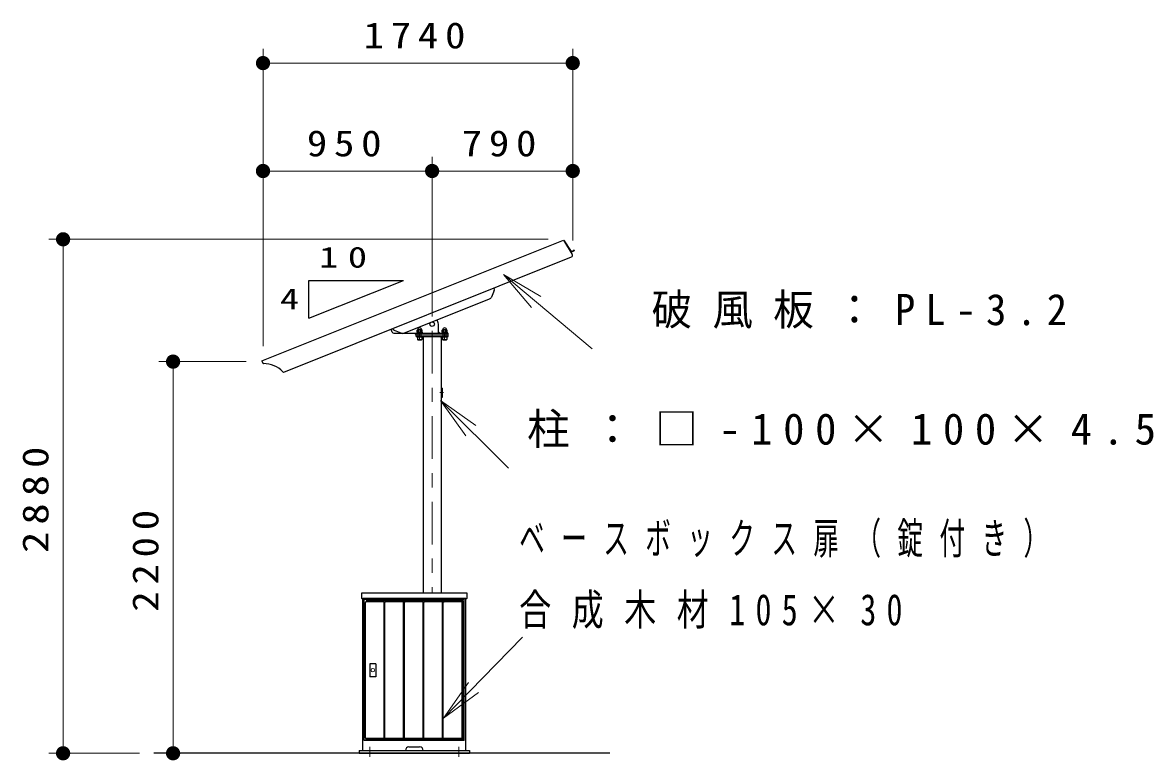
# Model space of a CAD drawing. Units: millimetres on the paper, scale 1:80. Extents: x -385 to 0, y 0 to 267.
# Drawn here: x -268.9 to -189.5, y 120.2 to 172 of the extents above; entities that cross this region are included whole.
import ezdxf
from ezdxf.enums import TextEntityAlignment as Align

# ---------------------------------------------------------------- set-up
doc = ezdxf.new("R2010")
doc.units = ezdxf.units.MM
doc.linetypes.add('USER1', pattern=[4.5, 2.5, -2])
doc.linetypes.add('USER2', pattern=[6, 3, -1, 1, -1])
doc.layers.add('1_80', color=7, linetype='Continuous', lineweight=25)
doc.styles.add('ＭＳ ゴシック', font='')
doc.styles.get('ＭＳ ゴシック').set_extended_font_data('MS Gothic')

# ---------------------------------------------------------------- blocks, each defined once
blk = doc.blocks.new('filled_dot')
at = {"color": 0, "linetype": 'Continuous', "lineweight": -2, "const_width": 1.25}
blk.add_lwpolyline([(-0.625, 0, 1), (0.625, 0, 1)], format="xyb", close=True, dxfattribs=at)
blk = doc.blocks.new('open_arrow')
at = {"color": 0, "linetype": 'Continuous', "lineweight": -2}
blk.add_lwpolyline([(7.5, 1.25), (0, 0), (7.5, -1.25)], dxfattribs=at)

msp = doc.modelspace()

# ---------------------------------------------------------------- linework, layer by layer
at = {"layer": '1_80', "lineweight": 13}
for p, q in [((-251.992, 149.266), (-251.992, 170.142)), ((-230.242, 156.676), (-230.242, 170.142)), ((-251.992, 169.142), (-230.242, 169.142)), ((-240.117, 151.345), (-240.117, 162.564)), ((-251.992, 161.564), (-240.117, 161.564)), ((-240.117, 161.564), (-230.242, 161.564)), ((-231.956, 156.768), (-267.032, 156.768)), ((-266.032, 120.681), (-266.032, 156.768)), ((-235.106, 154.298), (-228.886, 149.066)), ((-253.183, 148.181), (-259.308, 148.181)), ((-258.308, 120.681), (-258.308, 148.181)), ((-239.525, 145.453), (-234.76, 140.687)), ((-239.307, 123.152), (-233.778, 128.835)), ((-260.668, 120.681), (-267.032, 120.681))]:
    msp.add_line(p, q, dxfattribs=at)
at = {"layer": '1_80', "color": 4}
for p, q in [((-252.074, 148.246), (-230.899, 156.716)), ((-250.529, 147.45), (-230.331, 155.529)), ((-241.242, 149.943), (-241.242, 150.056)), ((-241.242, 150.056), (-238.992, 150.056)), ((-241.242, 149.943), (-238.992, 149.943)), ((-240.742, 149.831), (-240.855, 149.943)), ((-240.742, 149.943), (-240.742, 131.931)), ((-239.492, 149.943), (-239.492, 131.931)), ((-239.492, 149.831), (-239.38, 149.943)), ((-238.992, 149.943), (-238.992, 150.056)), ((-252.074, 148.246), (-252.008, 148.08)), ((-239.492, 146.313), (-239.38, 146.313)), ((-239.38, 145.688), (-239.38, 146.313)), ((-239.492, 145.688), (-239.38, 145.688)), ((-244.992, 120.899), (-244.992, 131.556)), ((-237.742, 131.556), (-244.992, 131.556)), ((-244.88, 121.568), (-244.88, 131.556)), ((-237.855, 131.481), (-244.88, 131.481)), ((-237.855, 121.568), (-237.855, 131.556)), ((-237.742, 120.881), (-237.742, 131.556)), ((-244.498, 126.968), (-244.498, 126.056)), ((-244.061, 126.968), (-244.498, 126.968)), ((-244.061, 126.968), (-244.061, 126.056)), ((-244.061, 126.056), (-244.498, 126.056)), ((-237.855, 121.568), (-244.88, 121.568)), ((-245.242, 120.881), (-237.492, 120.881)), ((-245.242, 120.881), (-245.242, 120.681)), ((-241.742, 121.131), (-240.992, 121.131)), ((-237.492, 120.881), (-237.492, 120.681)), ((-245.242, 120.681), (-237.492, 120.681)), ((-245.242, 120.681), (-237.492, 120.681))]:
    msp.add_line(p, q, dxfattribs=at)
at = {"layer": '1_80', "color": 131}
for p, q in [((-230.899, 156.716), (-230.272, 155.712)), ((-241.18, 150.168), (-241.18, 150.193)), ((-240.805, 150.193), (-241.18, 150.193)), ((-240.805, 150.168), (-241.18, 150.168)), ((-240.817, 150.243), (-241.167, 150.243)), ((-241.167, 150.243), (-241.167, 150.193)), ((-240.817, 150.193), (-241.167, 150.193)), ((-241.165, 150.389), (-241.136, 150.406)), ((-241.165, 150.243), (-241.165, 150.389)), ((-241.165, 150.243), (-240.819, 150.243)), ((-240.848, 150.406), (-241.136, 150.406)), ((-241.092, 149.918), (-241.092, 150.418)), ((-241.092, 150.418), (-240.892, 150.418)), ((-241.079, 150.243), (-241.079, 150.389)), ((-241.006, 150.243), (-240.992, 150.193)), ((-240.992, 150.243), (-240.979, 150.193)), ((-240.906, 150.243), (-240.906, 150.389)), ((-240.892, 149.918), (-240.892, 150.418)), ((-240.819, 150.389), (-240.848, 150.406)), ((-240.819, 150.243), (-240.819, 150.389)), ((-240.817, 150.243), (-240.817, 150.193)), ((-240.805, 150.193), (-240.805, 150.168)), ((-239.43, 150.168), (-239.43, 150.193)), ((-239.055, 150.193), (-239.43, 150.193)), ((-239.055, 150.168), (-239.43, 150.168)), ((-239.067, 150.243), (-239.417, 150.243)), ((-239.417, 150.243), (-239.417, 150.193)), ((-239.067, 150.193), (-239.417, 150.193)), ((-239.415, 150.389), (-239.386, 150.406)), ((-239.415, 150.243), (-239.415, 150.389)), ((-239.415, 150.243), (-239.069, 150.243)), ((-239.098, 150.406), (-239.386, 150.406)), ((-239.342, 149.918), (-239.342, 150.418)), ((-239.342, 150.418), (-239.142, 150.418)), ((-239.329, 150.243), (-239.329, 150.389)), ((-239.256, 150.243), (-239.242, 150.193)), ((-239.242, 150.243), (-239.229, 150.193)), ((-239.156, 150.243), (-239.156, 150.389)), ((-239.142, 149.918), (-239.142, 150.418)), ((-239.069, 150.389), (-239.098, 150.406)), ((-239.069, 150.243), (-239.069, 150.389)), ((-239.067, 150.243), (-239.067, 150.193)), ((-239.055, 150.193), (-239.055, 150.168)), ((-241.18, 149.918), (-241.18, 149.943)), ((-241.18, 149.943), (-240.805, 149.943)), ((-241.18, 149.918), (-240.805, 149.918)), ((-241.142, 149.918), (-240.842, 149.918)), ((-241.142, 149.918), (-241.142, 149.731)), ((-241.142, 149.731), (-240.842, 149.731)), ((-241.142, 149.731), (-241.121, 149.718)), ((-241.121, 149.718), (-240.864, 149.718)), ((-240.842, 149.731), (-240.864, 149.718)), ((-240.842, 149.918), (-240.842, 149.731)), ((-240.805, 149.943), (-240.805, 149.918)), ((-239.43, 149.918), (-239.43, 149.943)), ((-239.43, 149.943), (-239.055, 149.943)), ((-239.43, 149.918), (-239.055, 149.918)), ((-239.392, 149.918), (-239.092, 149.918)), ((-239.392, 149.918), (-239.392, 149.731)), ((-239.392, 149.731), (-239.092, 149.731)), ((-239.392, 149.731), (-239.371, 149.718)), ((-239.371, 149.718), (-239.114, 149.718)), ((-239.092, 149.731), (-239.114, 149.718)), ((-239.092, 149.918), (-239.092, 149.731)), ((-239.055, 149.943), (-239.055, 149.918))]:
    msp.add_line(p, q, dxfattribs=at)
at = {"layer": '1_80', "color": 2}
for p, q in [((-230.836, 156.661), (-230.362, 155.904)), ((-230.362, 155.904), (-230.16, 155.978)), ((-230.351, 155.888), (-230.136, 155.967)), ((-230.173, 156.013), (-230.155, 156.02)), ((-230.173, 156.013), (-230.16, 155.978)), ((-230.155, 156.02), (-230.136, 155.967)), ((-242.104, 150.174), (-236.087, 152.581)), ((-235.753, 153.174), (-235.95, 152.714)), ((-242.295, 150.176), (-242.755, 150.373))]:
    msp.add_line(p, q, dxfattribs=at)
at = {"layer": '1_80'}
for p, q in [((-248.773, 153.883), (-242.136, 153.883)), ((-248.773, 151.228), (-242.136, 153.883)), ((-248.773, 151.228), (-248.773, 153.883)), ((-242.918, 150.247), (-243.002, 150.458)), ((-242.802, 150.168), (-238.992, 150.168)), ((-241.242, 150.056), (-241.355, 150.168)), ((-241.242, 150.056), (-241.242, 150.168)), ((-239.68, 150.168), (-239.68, 150.818)), ((-239.68, 150.281), (-239.567, 150.168)), ((-238.992, 150.056), (-238.992, 150.168)), ((-241.242, 150.056), (-238.992, 150.056)), ((-227.641, 120.681), (-259.668, 120.681))]:
    msp.add_line(p, q, dxfattribs=at)
at = {"layer": '1_80', "color": 4, "linetype": 'USER2', "lineweight": 13}
for p, q in [((-240.992, 149.759), (-240.992, 150.163)), ((-240.117, 150.345), (-240.117, 131.931)), ((-239.242, 149.759), (-239.242, 150.163)), ((-239.582, 146.001), (-239.321, 146.001))]:
    msp.add_line(p, q, dxfattribs=at)
at = {"layer": '1_80', "color": 4, "linetype": 'USER1', "lineweight": 13}
for p, q in [((-241.117, 149.943), (-241.117, 150.056)), ((-240.173, 150.056), (-240.286, 150.056)), ((-239.367, 149.943), (-239.367, 150.056)), ((-239.492, 146.157), (-239.38, 146.157)), ((-239.492, 145.845), (-239.38, 145.845))]:
    msp.add_line(p, q, dxfattribs=at)
at = {"layer": '1_80', "color": 20}
for p, q in [((-245.086, 131.893), (-245.086, 131.593)), ((-237.686, 131.931), (-245.048, 131.931)), ((-237.648, 131.593), (-237.648, 131.893)), ((-245.048, 131.556), (-237.686, 131.556))]:
    msp.add_line(p, q, dxfattribs=at)
at = {"layer": '1_80', "color": 40}
for p, q in [((-244.805, 121.756), (-244.805, 131.268)), ((-243.53, 131.306), (-244.767, 131.306)), ((-237.955, 131.393), (-244.742, 131.393)), ((-244.742, 131.393), (-244.742, 131.337)), ((-237.955, 131.364), (-244.742, 131.364)), ((-243.492, 121.756), (-243.492, 131.268)), ((-243.436, 121.756), (-243.436, 131.268)), ((-242.161, 131.306), (-243.398, 131.306)), ((-242.123, 121.756), (-242.123, 131.268)), ((-242.067, 121.756), (-242.067, 131.268)), ((-240.792, 131.306), (-242.03, 131.306)), ((-240.755, 121.756), (-240.755, 131.268)), ((-240.698, 121.756), (-240.698, 131.268)), ((-239.423, 131.306), (-240.661, 131.306)), ((-239.386, 121.756), (-239.386, 131.268)), ((-239.33, 121.756), (-239.33, 131.268)), ((-238.055, 131.306), (-239.292, 131.306)), ((-238.017, 121.756), (-238.017, 131.268)), ((-237.983, 121.659), (-237.983, 131.364)), ((-237.955, 121.631), (-237.955, 131.393)), ((-243.53, 121.718), (-244.767, 121.718)), ((-244.742, 121.631), (-244.742, 121.681)), ((-237.955, 121.659), (-244.742, 121.659)), ((-237.955, 121.631), (-244.742, 121.631)), ((-242.161, 121.718), (-243.398, 121.718)), ((-240.792, 121.718), (-242.03, 121.718)), ((-239.423, 121.718), (-240.661, 121.718)), ((-238.055, 121.718), (-239.292, 121.718))]:
    msp.add_line(p, q, dxfattribs=at)
at = {"layer": '1_80', "color": 2, "linetype": 'USER2', "lineweight": 13}
for p, q in [((-244.492, 121.131), (-244.492, 120.431)), ((-244.492, 121.131), (-244.492, 120.431)), ((-238.242, 121.131), (-238.242, 120.431)), ((-238.242, 121.131), (-238.242, 120.431))]:
    msp.add_line(p, q, dxfattribs=at)
at = {"layer": '1_80'}
msp.add_circle((-240.117, 150.812), 0.156, dxfattribs=at)
at = {"layer": '1_80', "color": 4, "lineweight": 13}
msp.add_circle((-244.28, 126.512), 0.125, dxfattribs=at)
at = {"layer": '1_80', "color": 2}
for centre, radius, start, end in [((-230.857, 156.647), 0.025, 32, 110.15173), ((-230.36, 155.911), 0.025, 212, 290.15173), ((-235.983, 153.272), 0.25, 336.80141, 21.80141), ((-236.18, 152.813), 0.25, 291.80141, 336.80141), ((-242.656, 150.603), 0.25, 201.80141, 246.80141), ((-242.197, 150.406), 0.25, 246.80141, 291.80141)]:
    msp.add_arc(centre, radius, start, end, dxfattribs=at)
at = {"layer": '1_80', "color": 131}
for centre, radius, start, end in [((-230.378, 155.645), 0.125, 291.80141, 32), ((-241.122, 150.325), 0.0767, 55.61586, 124.38414), ((-240.992, 150.406), 0.144, 0, 180), ((-240.992, 150.115), 0.287, 72.41211, 107.58789), ((-240.862, 150.325), 0.0767, 55.61586, 124.38414), ((-239.372, 150.325), 0.0767, 55.61586, 124.38414), ((-239.242, 150.406), 0.144, 0, 180), ((-239.242, 150.115), 0.287, 72.41211, 107.58789), ((-239.112, 150.325), 0.0767, 55.61586, 124.38414)]:
    msp.add_arc(centre, radius, start, end, dxfattribs=at)
at = {"layer": '1_80'}
for centre, radius, start, end in [((-240.117, 150.818), 0.438, 0, 40.4449), ((-242.802, 150.293), 0.125, 201.80141, 270)]:
    msp.add_arc(centre, radius, start, end, dxfattribs=at)
at = {"layer": '1_80', "color": 4}
for centre, radius, start, end in [((-251.95, 148.103), 0.0625, 201.80141, 270.0261), ((-251.949, 146.166), 1.875, 43.87159, 90.0261), ((-250.552, 147.508), 0.0625, 223.87159, 291.80141), ((-241.742, 120.881), 0.25, 90, 180), ((-240.992, 120.881), 0.25, 0, 90)]:
    msp.add_arc(centre, radius, start, end, dxfattribs=at)
at = {"layer": '1_80', "color": 20}
for centre, start, end in [((-245.048, 131.893), 90, 180), ((-237.686, 131.893), 0, 90), ((-245.048, 131.593), 180, 270), ((-237.686, 131.593), 270, 0)]:
    msp.add_arc(centre, 0.0375, start, end, dxfattribs=at)
at = {"layer": '1_80', "color": 40}
for centre, start, end in [((-244.767, 131.268), 90, 180), ((-243.53, 131.268), 0, 90), ((-243.398, 131.268), 90, 180), ((-242.161, 131.268), 0, 90), ((-242.03, 131.268), 90, 180), ((-240.792, 131.268), 0, 90), ((-240.661, 131.268), 90, 180), ((-239.423, 131.268), 0, 90), ((-239.292, 131.268), 90, 180), ((-238.055, 131.268), 0, 90), ((-244.767, 121.756), 180, 270), ((-243.53, 121.756), 270, 0), ((-243.398, 121.756), 180, 270), ((-242.161, 121.756), 270, 0), ((-242.03, 121.756), 180, 270), ((-240.792, 121.756), 270, 0), ((-240.661, 121.756), 180, 270), ((-239.423, 121.756), 270, 0), ((-239.292, 121.756), 180, 270), ((-238.055, 121.756), 270, 0)]:
    msp.add_arc(centre, 0.0375, start, end, dxfattribs=at)

# ---------------------------------------------------------------- block references
at = {"layer": '1_80', "lineweight": 13, "xscale": 0.4, "yscale": 0.4}
for p in [(-251.992, 169.142), (-251.992, 161.564), (-240.117, 161.564)]:
    msp.add_blockref('filled_dot', p, dxfattribs=at)
for name, p, rotation in [('filled_dot', (-230.242, 169.142), 180), ('filled_dot', (-240.117, 161.564), 180), ('filled_dot', (-230.242, 161.564), 180), ('filled_dot', (-266.032, 156.768), 270), ('open_arrow', (-235.106, 154.298), 319.9), ('filled_dot', (-258.308, 148.181), 270), ('open_arrow', (-239.525, 145.453), 315), ('open_arrow', (-239.307, 123.152), 45.8), ('filled_dot', (-266.032, 120.681), 90), ('filled_dot', (-258.308, 120.681), 90)]:
    msp.add_blockref(name, p, dxfattribs=dict(at, rotation=rotation))

# ---------------------------------------------------------------- texts
at = {"layer": '1_80', "style": 'ＭＳ ゴシック', "width": 1.35}
msp.add_text('4', height=1.466, dxfattribs=at).set_placement((-250.8, 152.576), align=Align.MIDDLE_LEFT)
at = {"layer": '1_80', "style": 'ＭＳ ゴシック'}
for s, insert, char_height, attachment_point in [('\\T1.33;\\W1.15;1740', (-241.117, 170.142), 1.833, 8), ('\\T1.33;\\W1.15;950', (-246.055, 162.564), 1.833, 8), ('\\T1.33;\\W1.15;790', (-235.18, 162.564), 1.833, 8), ('\\T1.5;\\W1.35;10', (-248.054, 155.499), 1.466, 4), ('\\T1.5;\\W0.95;破風板：PL-3.2', (-224.708, 151.716), 2.199, 4), ('\\T1.5;柱：□-100×100×4.5', (-233.45, 143.337), 2.199, 4), ('\\T1.64;\\W0.6;ベースボックス扉（錠付き）', (-234.005, 135.635), 2.199, 4), ('\\T1.64;\\W0.75;合成木材105×30\u3000\u3000', (-234.005, 130.635), 2.199, 4)]:
    msp.add_mtext(s, dxfattribs=dict(at, insert=insert, char_height=char_height, attachment_point=attachment_point))
at = {"layer": '1_80', "char_height": 1.833, "attachment_point": 8, "rotation": 90, "style": 'ＭＳ ゴシック'}
for s, insert in [('\\T1.33;\\W1.2;2880', (-267.032, 138.724)), ('\\T1.33;\\W1.15;2200', (-259.308, 134.431))]:
    msp.add_mtext(s, dxfattribs=dict(at, insert=insert))

doc.saveas('drawing.dxf')
